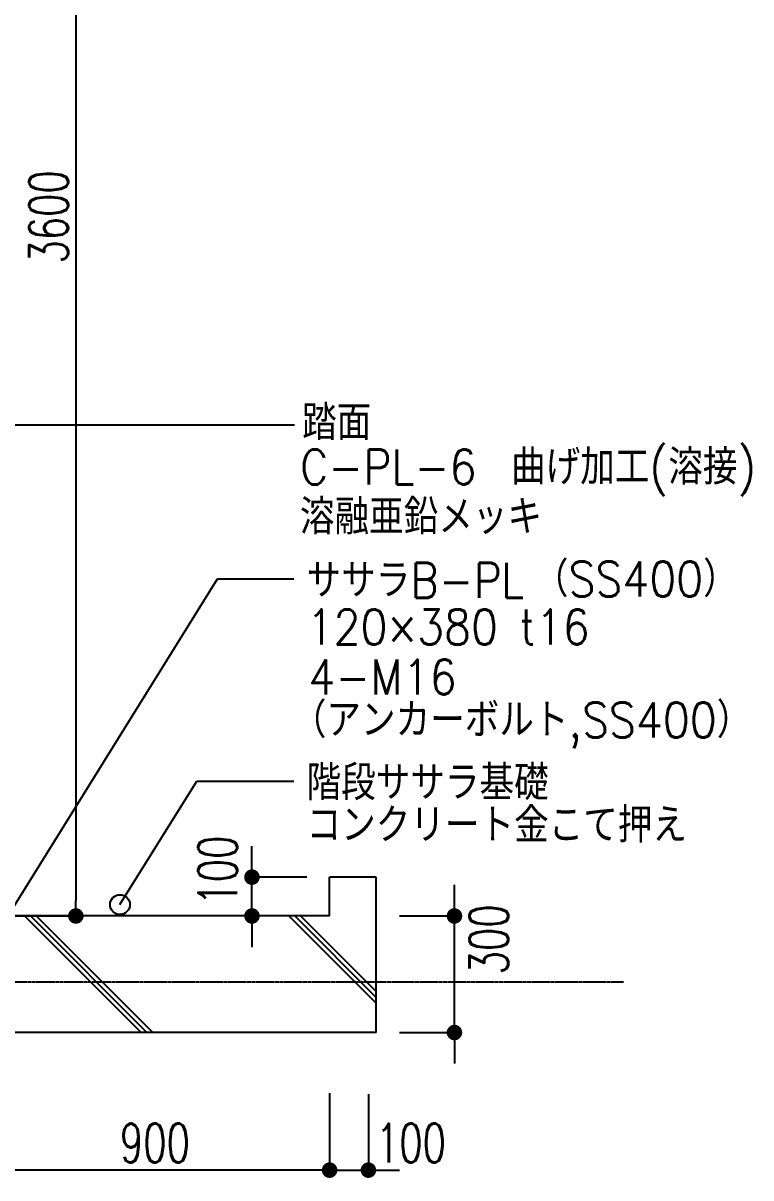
# Model space of a CAD drawing. Header units: millimetres. Extents: x 2110 to 66453, y 435 to 14260.
# Drawn here: x 11454 to 13329, y 2658 to 5631 of the extents above; entities that cross this region are included whole.
import ezdxf

# ---------------------------------------------------------------- set-up
doc = ezdxf.new("R2010")
doc.units = ezdxf.units.MM
doc.header["$LTSCALE"] = 0.2
doc.header["$PDMODE"] = 1
doc.linetypes.add('CENTER', pattern=[50.8, 31.75, -6.35, 6.35, -6.35])
doc.layers.get('Defpoints').update_dxf_attribs({"color": 40})
for name, color, linetype in [('1_文字', 3, 'Continuous'), ('A_寸法', 9, 'Continuous'), ('A_躯体', 7, 'Continuous')]:
    doc.layers.add(name, color=color, linetype=linetype)
doc.styles.add('Dim', font='simplex.shx', dxfattribs={"width": 0.7, "bigfont": 'extfont2.shx'})
doc.styles.add('Standard-A', font='romans.shx', dxfattribs={"bigfont": 'extfont2.shx'})
doc.dimstyles.new('1-200', dxfattribs={"dimscale": 200, "dimtxt": 3, "dimasz": 1, "dimexe": 1, "dimexo": 1, "dimgap": 1, "dimtad": 1, "dimdec": 0, "dimtxsty": 'Dim', "dimblk": 'DOT', "dimcen": 2.5, "dimadec": 0, "dimazin": 0, "dimtfac": 1, "dimtdec": 0, "dimtix": 1, "dimtmove": 2, "dimatfit": 3, "dimldrblk": '引出線', "dimfxl": 1, "dimlwd": -1, "dimlwe": -1, "dimarcsym": 0})

# ---------------------------------------------------------------- blocks, each defined once
blk = doc.blocks.new('_Dot')
at = {"color": 0, "linetype": 'ByBlock', "lineweight": -2}
blk.add_line((-0.5, 0), (-1, 0), dxfattribs=at)
at = {"color": 0, "linetype": 'ByBlock', "const_width": 0.5}
blk.add_lwpolyline([(-0.25, 0, 1), (0.25, 0, 1)], format="xyb", close=True, dxfattribs=at)
blk = doc.blocks.new('*D2')
at = {"layer": 'A_寸法', "color": 0, "transparency": 16777216}
for p, q in [((11280.5, 6932.1), (11589.5, 6932.1)), ((11589.5, 6892.1), (11589.5, 3372.1)), ((11280.5, 3332.1), (11589.5, 3332.1))]:
    blk.add_line(p, q, dxfattribs=at)
at = {"layer": 'Defpoints', "color": 0, "transparency": 16777216}
for p in [(11280.5, 6932.1), (11280.5, 3332.1), (11589.5, 3332.1)]:
    blk.add_point(p, dxfattribs=at)
at = {"layer": 'A_寸法', "color": 0, "transparency": 16777216, "xscale": 40, "yscale": 40, "zscale": 40}
for p, rotation in [((11589.5, 6932.1), 90), ((11589.5, 3332.1), 270)]:
    blk.add_blockref('_Dot', p, dxfattribs=dict(at, rotation=rotation))
at = {"layer": 'A_寸法', "color": 0, "transparency": 16777216, "insert": (11519.5, 5132.1), "char_height": 100, "attachment_point": 5, "rotation": 90, "style": 'Dim'}
blk.add_mtext('3600', dxfattribs=at)
blk = doc.blocks.new('引出線')
at = {"color": 0, "linetype": 'ByBlock'}
for points in [[(0, 0), (-1.96, -0.4)], [(-1, 0), (0, 0)]]:
    blk.add_lwpolyline(points, dxfattribs=at)
blk = doc.blocks.new('*D40')
at = {"layer": 'A_寸法', "color": 0, "transparency": 16777216}
for p, q in [((12043.2, 3472.1), (12043.2, 3512.1)), ((12184.6, 3432.1), (12043.2, 3432.1)), ((12043.2, 3332.1), (12043.2, 3432.1)), ((12184.6, 3332.1), (12043.2, 3332.1)), ((12043.2, 3292.1), (12043.2, 3252.1))]:
    blk.add_line(p, q, dxfattribs=at)
at = {"layer": 'Defpoints', "color": 0, "transparency": 16777216}
for p in [(12043.2, 3432.1), (12184.6, 3432.1), (12184.6, 3332.1)]:
    blk.add_point(p, dxfattribs=at)
at = {"layer": 'A_寸法', "color": 0, "transparency": 16777216, "xscale": 40, "yscale": 40, "zscale": 40}
for p, rotation in [((12043.2, 3432.1), 270), ((12043.2, 3332.1), 90)]:
    blk.add_blockref('_Dot', p, dxfattribs=dict(at, rotation=rotation))
at = {"layer": 'A_寸法', "color": 0, "transparency": 16777216, "insert": (11954.7, 3449), "char_height": 100, "attachment_point": 5, "rotation": 90, "style": 'Dim'}
blk.add_mtext('100', dxfattribs=at)
blk = doc.blocks.new('*D42')
at = {"layer": 'A_寸法', "color": 0, "transparency": 16777216}
for p, q in [((11343.2, 2862), (11343.2, 2677.8)), ((12243.2, 2875.6), (12243.2, 2677.8)), ((12203.2, 2677.8), (11383.2, 2677.8))]:
    blk.add_line(p, q, dxfattribs=at)
at = {"layer": 'Defpoints', "color": 0, "transparency": 16777216}
for p in [(11343.2, 2862), (12243.2, 2875.6), (11343.2, 2677.8)]:
    blk.add_point(p, dxfattribs=at)
at = {"layer": 'A_寸法', "color": 0, "transparency": 16777216, "xscale": 40, "yscale": 40, "zscale": 40, "rotation": 180}
blk.add_blockref('_Dot', (11343.2, 2677.8), dxfattribs=at)
at = {"layer": 'A_寸法', "color": 0, "transparency": 16777216, "xscale": 40, "yscale": 40, "zscale": 40}
blk.add_blockref('_Dot', (12243.2, 2677.8), dxfattribs=at)
at = {"layer": 'A_寸法', "color": 0, "transparency": 16777216, "insert": (11793.2, 2747.8), "char_height": 100, "attachment_point": 5, "style": 'Dim'}
blk.add_mtext('900', dxfattribs=at)
blk = doc.blocks.new('*D43')
at = {"layer": 'A_寸法', "color": 0, "transparency": 16777216}
for p, q in [((12243.2, 2875.6), (12243.2, 2677.8)), ((12343.2, 2873.5), (12343.2, 2677.8)), ((12203.2, 2677.8), (12163.2, 2677.8)), ((12243.2, 2677.8), (12343.2, 2677.8)), ((12383.2, 2677.8), (12423.2, 2677.8))]:
    blk.add_line(p, q, dxfattribs=at)
at = {"layer": 'Defpoints', "color": 0, "transparency": 16777216}
for p in [(12243.2, 2875.6), (12343.2, 2873.5), (12343.2, 2677.8)]:
    blk.add_point(p, dxfattribs=at)
at = {"layer": 'A_寸法', "color": 0, "transparency": 16777216, "xscale": 40, "yscale": 40, "zscale": 40}
blk.add_blockref('_Dot', (12243.2, 2677.8), dxfattribs=at)
at = {"layer": 'A_寸法', "color": 0, "transparency": 16777216, "xscale": 40, "yscale": 40, "zscale": 40, "rotation": 180}
blk.add_blockref('_Dot', (12343.2, 2677.8), dxfattribs=at)
at = {"layer": 'A_寸法', "color": 0, "transparency": 16777216, "insert": (12452.8, 2747.8), "char_height": 100, "attachment_point": 5, "style": 'Dim'}
blk.add_mtext('100', dxfattribs=at)
blk = doc.blocks.new('*D59')
at = {"layer": 'A_寸法', "color": 0, "transparency": 16777216}
for p, q in [((12564.9, 3372.1), (12564.9, 3412.1)), ((12423.4, 3332.1), (12564.9, 3332.1)), ((12564.9, 3032.1), (12564.9, 3332.1)), ((12423.4, 3032.1), (12564.9, 3032.1)), ((12564.9, 2992.1), (12564.9, 2952.1))]:
    blk.add_line(p, q, dxfattribs=at)
at = {"layer": 'Defpoints', "color": 0, "transparency": 16777216}
for p in [(12423.4, 3332.1), (12564.9, 3332.1), (12423.4, 3032.1)]:
    blk.add_point(p, dxfattribs=at)
at = {"layer": 'A_寸法', "color": 0, "transparency": 16777216, "xscale": 40, "yscale": 40, "zscale": 40}
for p, rotation in [((12564.9, 3332.1), 270), ((12564.9, 3032.1), 90)]:
    blk.add_blockref('_Dot', p, dxfattribs=dict(at, rotation=rotation))
at = {"layer": 'A_寸法', "color": 0, "transparency": 16777216, "insert": (12653.4, 3271.9), "char_height": 100, "attachment_point": 5, "rotation": 90, "style": 'Dim'}
blk.add_mtext('300', dxfattribs=at)

msp = doc.modelspace()

# ---------------------------------------------------------------- linework, layer by layer
at = {"layer": '1_文字'}
for p, q in [((10858.9, 4596.5), (12152.9, 4596.5)), ((11424.2, 3348.1), (11954.4, 4200.3)), ((11954.4, 4200.3), (12151, 4200.3)), ((11703.2, 3361.5), (11901, 3679.4)), ((11901, 3679.4), (12151, 3679.4))]:
    msp.add_line(p, q, dxfattribs=at)
msp.add_circle((11703.2, 3361.5), 25.5, dxfattribs=at)
at = {"layer": 'A_寸法', "linetype": 'CENTER', "ltscale": 0.1}
msp.add_line((13000.6, 3162.1), (2624, 3162.1), dxfattribs=at)
at = {"layer": 'A_躯体'}
for p, q in [((12243.2, 3332.1), (12243.2, 3432.1)), ((12363.2, 3432.1), (12243.2, 3432.1)), ((12363.2, 3032.1), (12363.2, 3432.1)), ((12243.2, 3332.1), (10643.2, 3332.1)), ((12363.2, 3032.1), (10643.2, 3032.1))]:
    msp.add_line(p, q, dxfattribs=at)
at = {"layer": 'A_躯体', "color": 8}
for p, q in [((11457.4, 3332.1), (11757.4, 3032.1)), ((11472.5, 3332.1), (11772.5, 3032.1)), ((11487.5, 3332.1), (11787.5, 3032.1)), ((12138.6, 3332.1), (12363.2, 3107.5)), ((12153.6, 3332.1), (12363.2, 3122.5)), ((12168.6, 3332.1), (12363.2, 3137.5))]:
    msp.add_line(p, q, dxfattribs=at)

# ---------------------------------------------------------------- texts
at = {"layer": '1_文字', "style": 'Standard-A', "width": 0.9}
for s, p in [('踏面', (12172.5, 4557.4)), ('C-PL-6\u3000曲げ加工(溶接)', (12166.9, 4443)), ('溶融亜鉛メッキ', (12166.9, 4314.7)), ('（SS400）', (12769.5, 4154.5)), ('ササラB-P', (12184, 4151.1)), ('L', (12685.3, 4151.1)), ('120×380 t16', (12184, 4031.5)), ('4-M16', (12188.5, 3902.4)), ('（アンカーボルト,SS400）', (12145.9, 3791.7)), ('階段ササラ基礎', (12184, 3630.3)), ('コンクリート金こて押え', (12184, 3521.2))]:
    msp.add_text(s, height=90, dxfattribs=at).set_placement(p)

# ---------------------------------------------------------------- dimensions: what is measured, and where the dimension line sits
at = {"layer": 'A_寸法'}
dim = msp.add_linear_dim(base=(11589.5, 3332.1), p1=(11280.5, 6932.1), p2=(11280.5, 3332.1), angle=270, dimstyle='1-200', override={"dimtxt": 0.5, "dimasz": 0.2, "dimexe": 0, "dimexo": 0, "dimgap": 0.1}, dxfattribs=at)
dim.commit()
dim.dimension.update_dxf_attribs({"geometry": '*D2', "text_midpoint": (11519.5, 5132.1)})
for base, p1, p2, angle, override, picture, middle in [((12043.2, 3432.1), (12184.6, 3332.1), (12184.6, 3432.1), 270, {"dimtxt": 0.5, "dimasz": 0.2, "dimexe": 0, "dimexo": 0, "dimgap": 0.2}, '*D40', (11954.7, 3449)), ((12564.9, 3332.1), (12423.4, 3032.1), (12423.4, 3332.1), 270, {"dimtxt": 0.5, "dimasz": 0.2, "dimexe": 0, "dimexo": 0, "dimgap": 0.2}, '*D59', (12653.4, 3271.9)), ((12343.2, 2677.8), (12243.2, 2875.6), (12343.2, 2873.5), 180, {"dimtxt": 0.5, "dimasz": 0.2, "dimexe": 0, "dimexo": 0, "dimgap": 0.1}, '*D43', (12452.8, 2747.8))]:
    dim = msp.add_linear_dim(base=base, p1=p1, p2=p2, angle=angle, dimstyle='1-200', override=override, dxfattribs=at)
    dim.commit()
    dim.dimension.update_dxf_attribs({"geometry": picture, "text_midpoint": middle, "dimtype": 160})
dim = msp.add_linear_dim(base=(11343.2, 2677.8), p1=(12243.2, 2875.6), p2=(11343.2, 2862), dimstyle='1-200', override={"dimtxt": 0.5, "dimasz": 0.2, "dimexe": 0, "dimexo": 0, "dimgap": 0.1}, dxfattribs=at)
dim.commit()
dim.dimension.update_dxf_attribs({"geometry": '*D42', "text_midpoint": (11793.2, 2747.8)})

doc.saveas('drawing.dxf')
